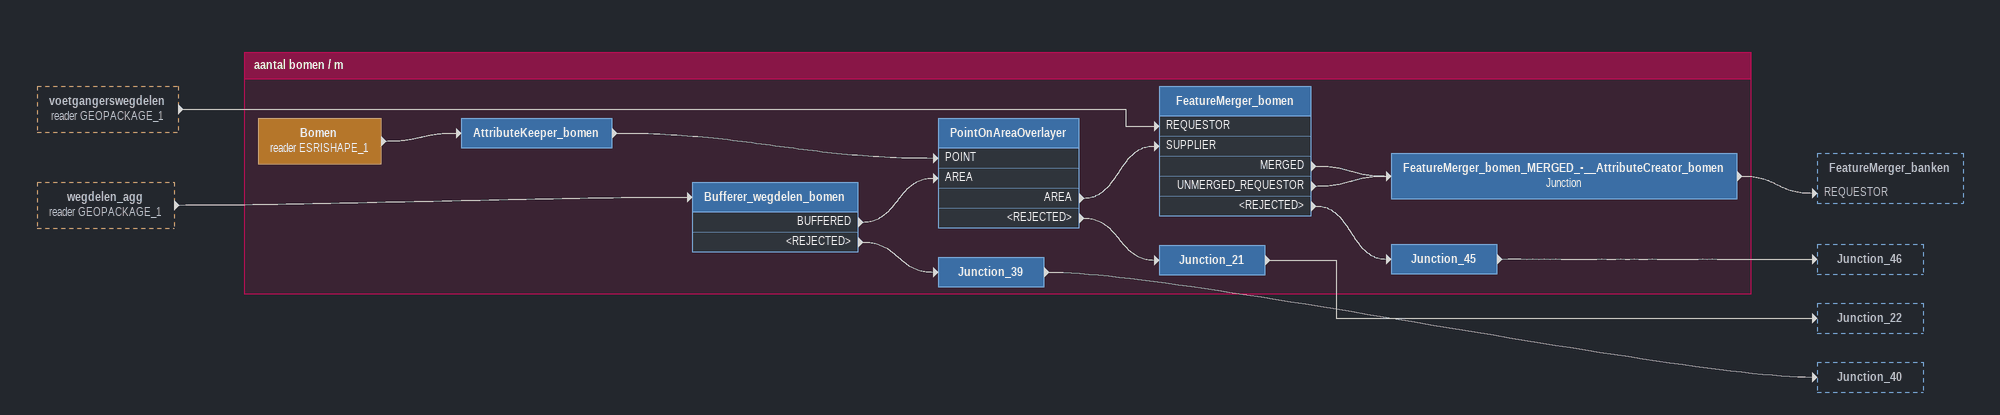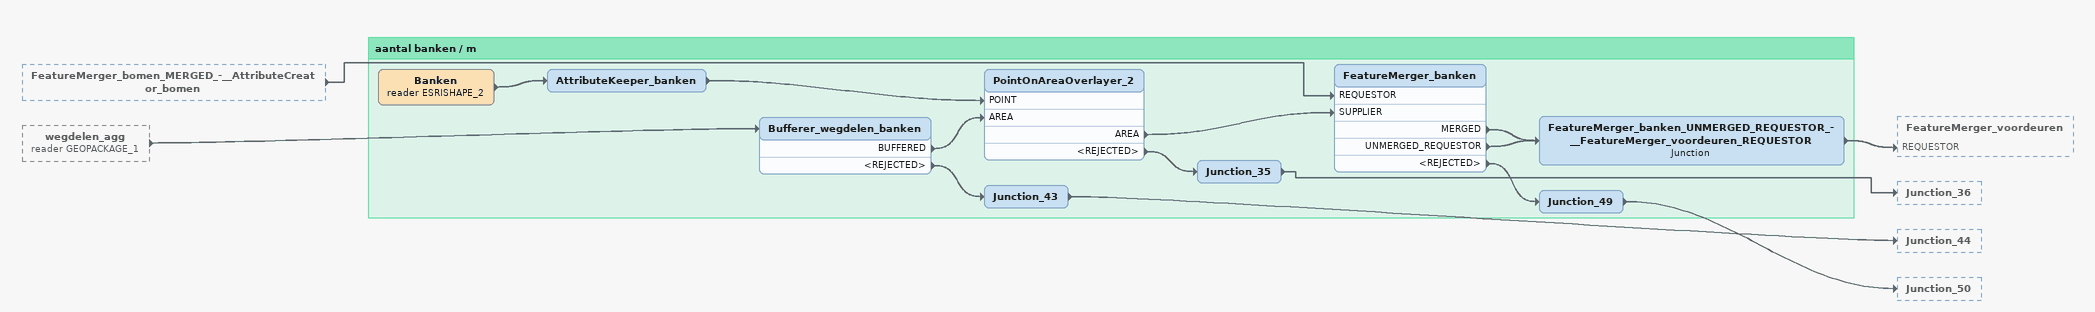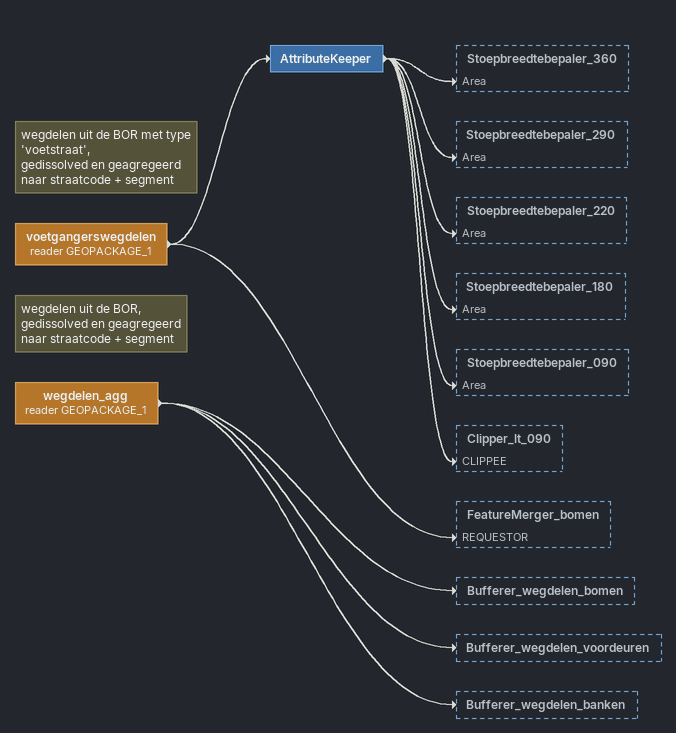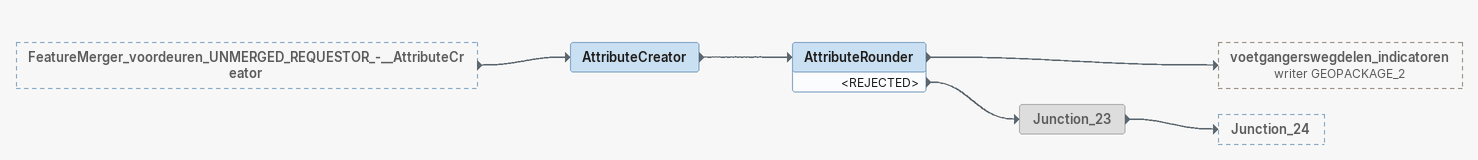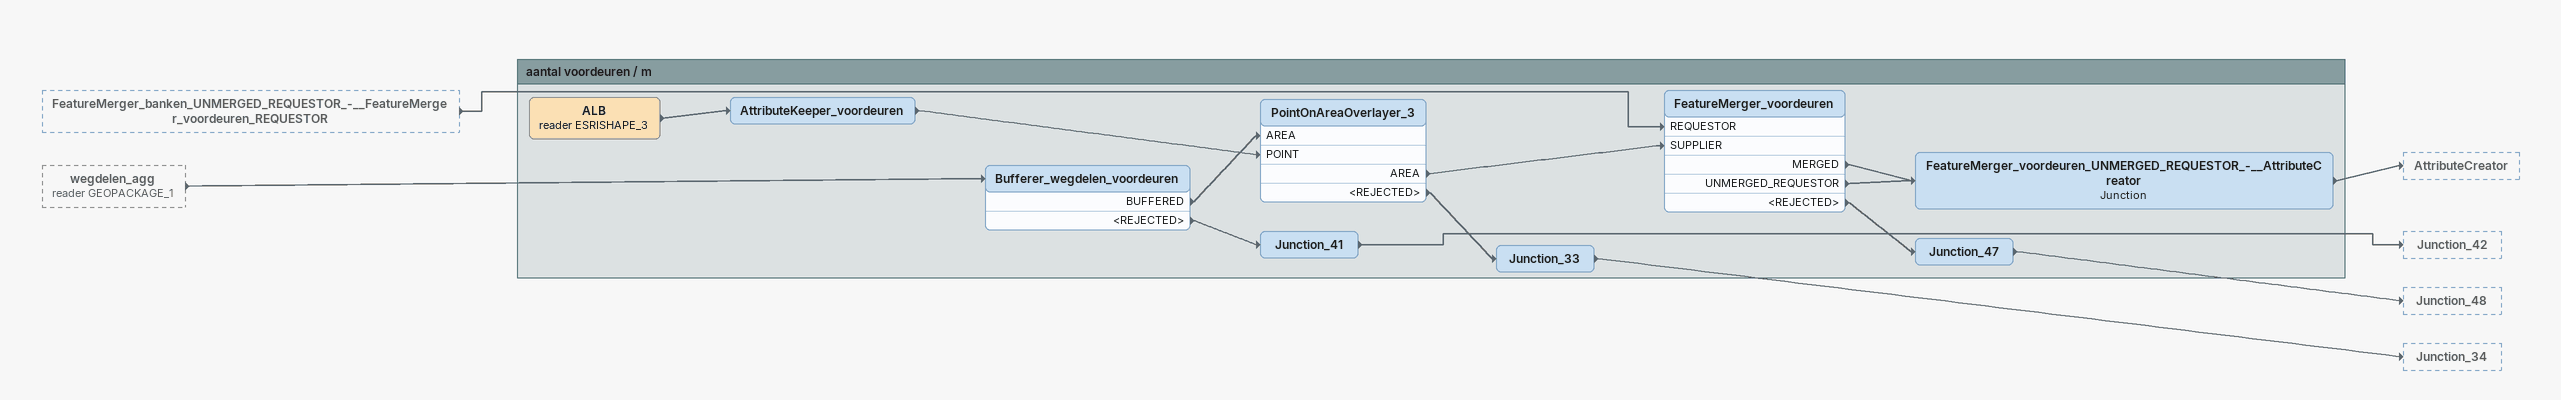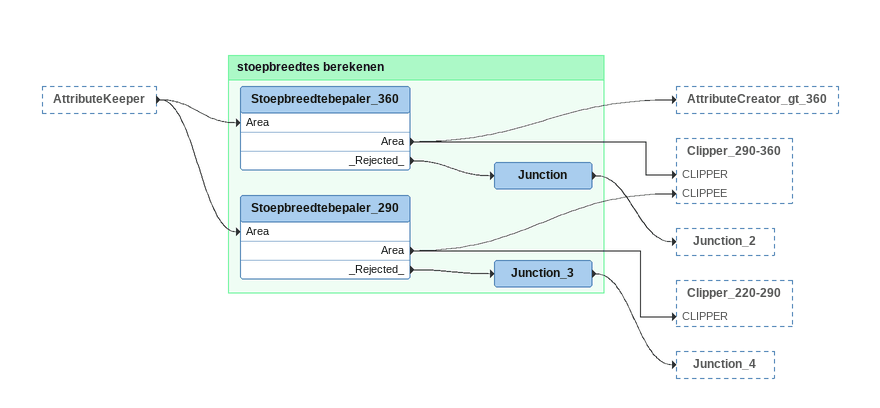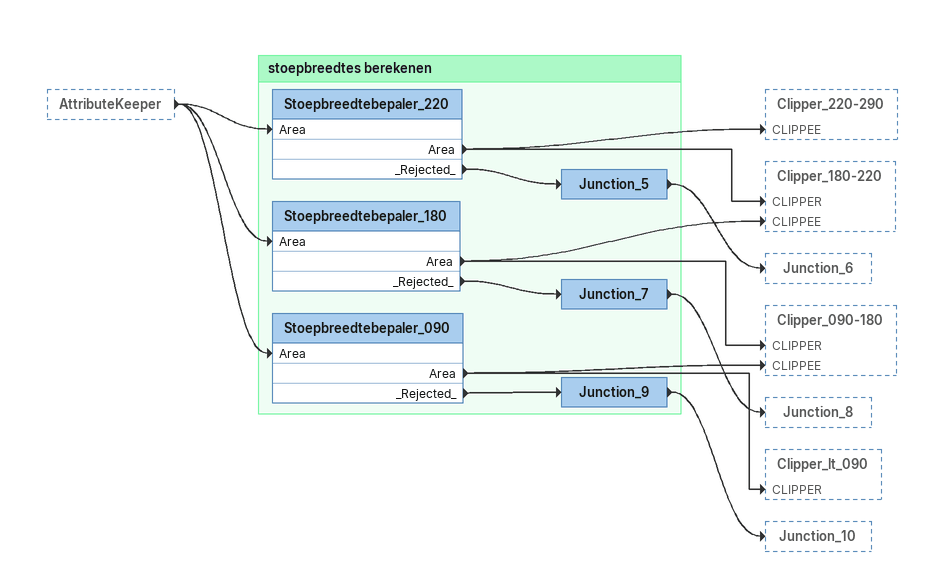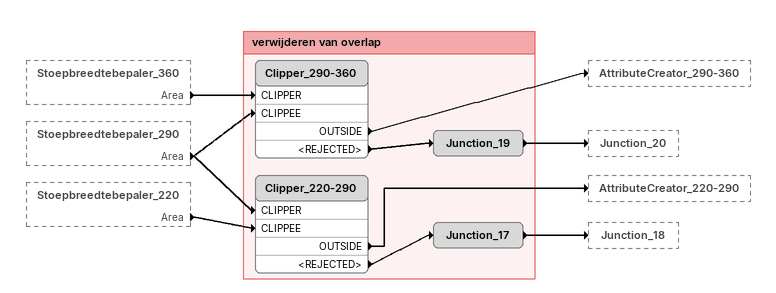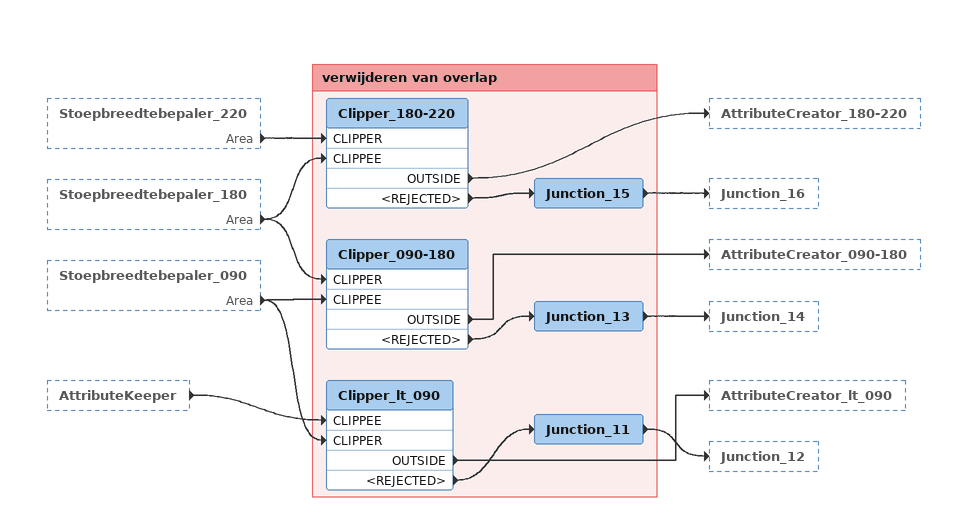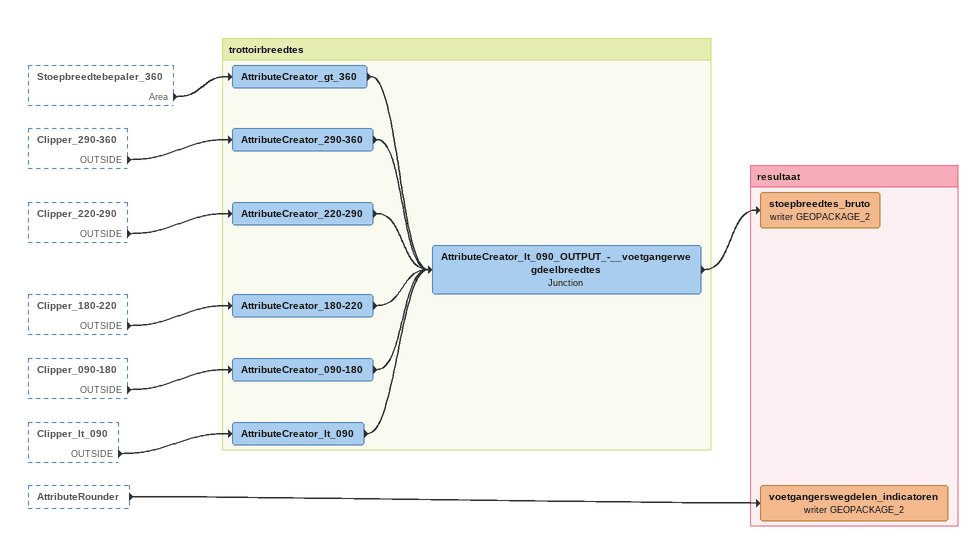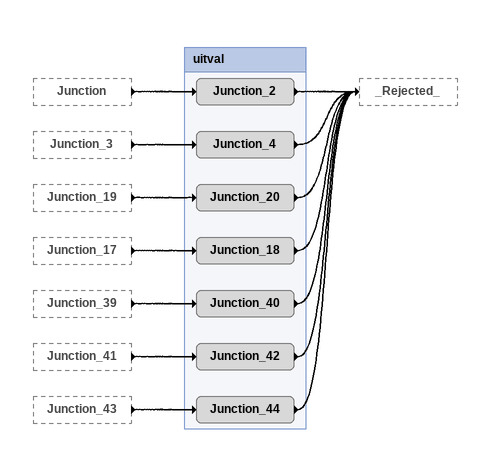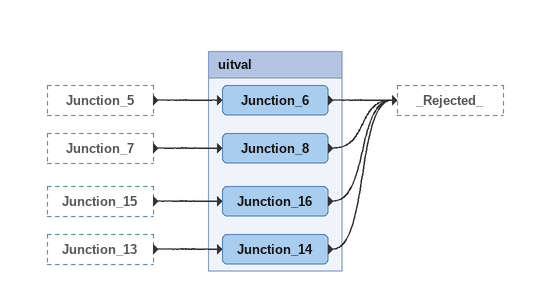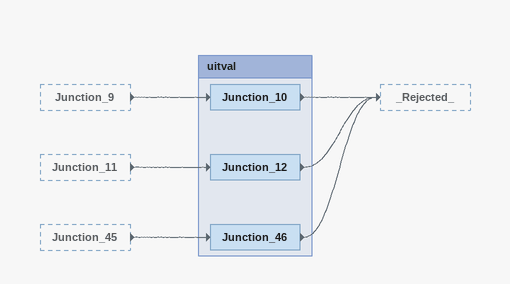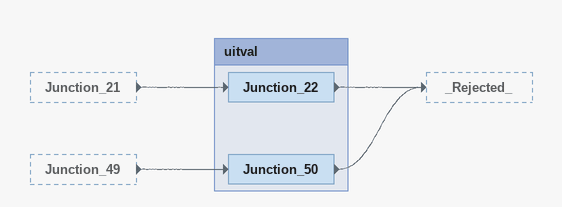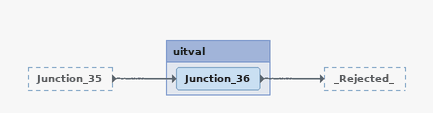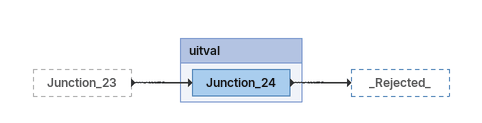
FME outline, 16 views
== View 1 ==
voetgangerswegdelen (reader GEOPACKAGE_1) [outside]
    -> FeatureMerger_bomen [REQUESTOR]
wegdelen_agg (reader GEOPACKAGE_1) [outside]
    -> Bufferer_wegdelen_bomen

Bookmark: aantal bomen / m
Bufferer_wegdelen_bomen
    BUFFERED -> PointOnAreaOverlayer [AREA]
    <REJECTED> -> Junction_39
Junction_39
    -> Junction_40
Bomen (reader ESRISHAPE_1)
    -> AttributeKeeper_bomen
AttributeKeeper_bomen
    -> PointOnAreaOverlayer [POINT]
PointOnAreaOverlayer
    AREA -> FeatureMerger_bomen [SUPPLIER]
    <REJECTED> -> Junction_21
FeatureMerger_bomen
    MERGED -> FeatureMerger_bomen_MERGED_-__AttributeCreator_bomen
    UNMERGED_REQUESTOR -> FeatureMerger_bomen_MERGED_-__AttributeCreator_bomen
    <REJECTED> -> Junction_45
FeatureMerger_bomen_MERGED_-__AttributeCreator_bomen: Junction
    -> FeatureMerger_banken [REQUESTOR]
Junction_45
    -> Junction_46
Junction_21
    -> Junction_22

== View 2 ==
FeatureMerger_bomen_MERGED_-__AttributeCreator_bomen [outside]
    -> FeatureMerger_banken [REQUESTOR]
wegdelen_agg (reader GEOPACKAGE_1) [outside]
    -> Bufferer_wegdelen_banken

Bookmark: aantal banken / m
Bufferer_wegdelen_banken
    BUFFERED -> PointOnAreaOverlayer_2 [AREA]
    <REJECTED> -> Junction_43
Junction_43
    -> Junction_44
Banken (reader ESRISHAPE_2)
    -> AttributeKeeper_banken
AttributeKeeper_banken
    -> PointOnAreaOverlayer_2 [POINT]
PointOnAreaOverlayer_2
    AREA -> FeatureMerger_banken [SUPPLIER]
    <REJECTED> -> Junction_35
FeatureMerger_banken
    MERGED -> FeatureMerger_banken_UNMERGED_REQUESTOR_-__FeatureMerger_voordeuren_REQUESTOR
    UNMERGED_REQUESTOR -> FeatureMerger_banken_UNMERGED_REQUESTOR_-__FeatureMerger_voordeuren_REQUESTOR
    <REJECTED> -> Junction_49
FeatureMerger_banken_UNMERGED_REQUESTOR_-__FeatureMerger_voordeuren_REQUESTOR: Junction
    -> FeatureMerger_voordeuren [REQUESTOR]
Junction_49
    -> Junction_50
Junction_35
    -> Junction_36

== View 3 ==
Note: wegdelen uit de BOR, / gedissolved en geagregeerd / naar straatcode + segment
wegdelen_agg (reader GEOPACKAGE_1)
    -> Bufferer_wegdelen_bomen
    -> Bufferer_wegdelen_voordeuren
    -> Bufferer_wegdelen_banken
Note: wegdelen uit de BOR met type / 'voetstraat', / gedissolved en geagregeerd / naar straatcode + segment
voetgangerswegdelen (reader GEOPACKAGE_1)
    -> AttributeKeeper
    -> FeatureMerger_bomen [REQUESTOR]
AttributeKeeper
    -> Stoepbreedtebepaler_360 [Area]
    -> Stoepbreedtebepaler_290 [Area]
    -> Stoepbreedtebepaler_220 [Area]
    -> Stoepbreedtebepaler_180 [Area]
    -> Stoepbreedtebepaler_090 [Area]
    -> Clipper_lt_090 [CLIPPEE]

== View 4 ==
FeatureMerger_voordeuren_UNMERGED_REQUESTOR_-__AttributeCreator [outside]
    -> AttributeCreator
AttributeCreator
    -> AttributeRounder
AttributeRounder
    -> voetgangerswegdelen_indicatoren (writer GEOPACKAGE_2)
    <REJECTED> -> Junction_23
Junction_23 [off]
    -> Junction_24

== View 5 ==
FeatureMerger_banken_UNMERGED_REQUESTOR_-__FeatureMerger_voordeuren_REQUESTOR [outside]
    -> FeatureMerger_voordeuren [REQUESTOR]
wegdelen_agg (reader GEOPACKAGE_1) [outside]
    -> Bufferer_wegdelen_voordeuren

Bookmark: aantal voordeuren / m
Bufferer_wegdelen_voordeuren
    BUFFERED -> PointOnAreaOverlayer_3 [AREA]
    <REJECTED> -> Junction_41
Junction_41
    -> Junction_42
ALB (reader ESRISHAPE_3)
    -> AttributeKeeper_voordeuren
AttributeKeeper_voordeuren
    -> PointOnAreaOverlayer_3 [POINT]
PointOnAreaOverlayer_3
    AREA -> FeatureMerger_voordeuren [SUPPLIER]
    <REJECTED> -> Junction_33
FeatureMerger_voordeuren
    MERGED -> FeatureMerger_voordeuren_UNMERGED_REQUESTOR_-__AttributeCreator
    UNMERGED_REQUESTOR -> FeatureMerger_voordeuren_UNMERGED_REQUESTOR_-__AttributeCreator
    <REJECTED> -> Junction_47
FeatureMerger_voordeuren_UNMERGED_REQUESTOR_-__AttributeCreator: Junction
    -> AttributeCreator
Junction_47
    -> Junction_48
Junction_33
    -> Junction_34

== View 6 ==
AttributeKeeper [outside]
    -> Stoepbreedtebepaler_360 [Area]
    -> Stoepbreedtebepaler_290 [Area]

Bookmark: stoepbreedtes berekenen
Stoepbreedtebepaler_360
    Area -> AttributeCreator_gt_360
    Area -> Clipper_290-360 [CLIPPER]
    _Rejected_ -> Junction
Junction
    -> Junction_2
Stoepbreedtebepaler_290
    Area -> Clipper_290-360 [CLIPPEE]
    Area -> Clipper_220-290 [CLIPPER]
    _Rejected_ -> Junction_3
Junction_3
    -> Junction_4

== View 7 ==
AttributeKeeper [outside]
    -> Stoepbreedtebepaler_220 [Area]
    -> Stoepbreedtebepaler_180 [Area]
    -> Stoepbreedtebepaler_090 [Area]

Bookmark: stoepbreedtes berekenen
Stoepbreedtebepaler_220
    Area -> Clipper_220-290 [CLIPPEE]
    Area -> Clipper_180-220 [CLIPPER]
    _Rejected_ -> Junction_5
Junction_5
    -> Junction_6
Stoepbreedtebepaler_180
    Area -> Clipper_180-220 [CLIPPEE]
    Area -> Clipper_090-180 [CLIPPER]
    _Rejected_ -> Junction_7
Junction_7
    -> Junction_8
Stoepbreedtebepaler_090
    Area -> Clipper_090-180 [CLIPPEE]
    Area -> Clipper_lt_090 [CLIPPER]
    _Rejected_ -> Junction_9
Junction_9
    -> Junction_10

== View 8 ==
Stoepbreedtebepaler_360 [outside]
    Area -> Clipper_290-360 [CLIPPER]
Stoepbreedtebepaler_290 [outside]
    Area -> Clipper_290-360 [CLIPPEE]
    Area -> Clipper_220-290 [CLIPPER]
Stoepbreedtebepaler_220 [outside]
    Area -> Clipper_220-290 [CLIPPEE]

Bookmark: verwijderen van overlap
Clipper_290-360
    OUTSIDE -> AttributeCreator_290-360
    <REJECTED> -> Junction_19
Junction_19
    -> Junction_20
Clipper_220-290
    OUTSIDE -> AttributeCreator_220-290
    <REJECTED> -> Junction_17
Junction_17
    -> Junction_18

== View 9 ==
Stoepbreedtebepaler_220 [outside]
    Area -> Clipper_180-220 [CLIPPER]
Stoepbreedtebepaler_180 [outside]
    Area -> Clipper_180-220 [CLIPPEE]
    Area -> Clipper_090-180 [CLIPPER]
Stoepbreedtebepaler_090 [outside]
    Area -> Clipper_090-180 [CLIPPEE]
    Area -> Clipper_lt_090 [CLIPPER]
AttributeKeeper [outside]
    -> Clipper_lt_090 [CLIPPEE]

Bookmark: verwijderen van overlap
Clipper_180-220
    OUTSIDE -> AttributeCreator_180-220
    <REJECTED> -> Junction_15
Junction_15
    -> Junction_16
Clipper_090-180
    OUTSIDE -> AttributeCreator_090-180
    <REJECTED> -> Junction_13
Junction_13
    -> Junction_14
Clipper_lt_090
    OUTSIDE -> AttributeCreator_lt_090
    <REJECTED> -> Junction_11
Junction_11
    -> Junction_12

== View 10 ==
Stoepbreedtebepaler_360 [outside]
    Area -> AttributeCreator_gt_360
Clipper_290-360 [outside]
    OUTSIDE -> AttributeCreator_290-360
Clipper_220-290 [outside]
    OUTSIDE -> AttributeCreator_220-290
Clipper_180-220 [outside]
    OUTSIDE -> AttributeCreator_180-220
Clipper_090-180 [outside]
    OUTSIDE -> AttributeCreator_090-180
Clipper_lt_090 [outside]
    OUTSIDE -> AttributeCreator_lt_090
AttributeRounder [outside]
    -> voetgangerswegdelen_indicatoren (writer GEOPACKAGE_2)

Bookmark: trottoirbreedtes
AttributeCreator_gt_360
    -> AttributeCreator_lt_090_OUTPUT_-__voetgangerwegdeelbreedtes
AttributeCreator_290-360
    -> AttributeCreator_lt_090_OUTPUT_-__voetgangerwegdeelbreedtes
AttributeCreator_220-290
    -> AttributeCreator_lt_090_OUTPUT_-__voetgangerwegdeelbreedtes
AttributeCreator_180-220
    -> AttributeCreator_lt_090_OUTPUT_-__voetgangerwegdeelbreedtes
AttributeCreator_090-180
    -> AttributeCreator_lt_090_OUTPUT_-__voetgangerwegdeelbreedtes
AttributeCreator_lt_090
    -> AttributeCreator_lt_090_OUTPUT_-__voetgangerwegdeelbreedtes
AttributeCreator_lt_090_OUTPUT_-__voetgangerwegdeelbreedtes: Junction
    -> stoepbreedtes_bruto (writer GEOPACKAGE_2)

Bookmark: resultaat
stoepbreedtes_bruto (writer GEOPACKAGE_2)
voetgangerswegdelen_indicatoren (writer GEOPACKAGE_2)

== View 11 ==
Junction [outside]
    -> Junction_2
Junction_3 [outside]
    -> Junction_4
Junction_19 [outside]
    -> Junction_20
Junction_17 [outside]
    -> Junction_18
Junction_39 [outside]
    -> Junction_40
Junction_41 [outside]
    -> Junction_42
Junction_43 [outside]
    -> Junction_44

Bookmark: uitval
Junction_40
    -> _Rejected_
Junction_44
    -> _Rejected_
Junction_42
    -> _Rejected_
Junction_2
    -> _Rejected_
Junction_20
    -> _Rejected_
Junction_4
    -> _Rejected_
Junction_18
    -> _Rejected_

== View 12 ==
Junction_5 [outside]
    -> Junction_6
Junction_7 [outside]
    -> Junction_8
Junction_15 [outside]
    -> Junction_16
Junction_13 [outside]
    -> Junction_14

Bookmark: uitval
Junction_6
    -> _Rejected_
Junction_16
    -> _Rejected_
Junction_8
    -> _Rejected_
Junction_14
    -> _Rejected_

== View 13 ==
Junction_9 [outside]
    -> Junction_10
Junction_11 [outside]
    -> Junction_12
Junction_45 [outside]
    -> Junction_46

Bookmark: uitval
Junction_10
    -> _Rejected_
Junction_12
    -> _Rejected_
Junction_46
    -> _Rejected_

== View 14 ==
Junction_21 [outside]
    -> Junction_22
Junction_49 [outside]
    -> Junction_50

Bookmark: uitval
Junction_22
    -> _Rejected_
Junction_50
    -> _Rejected_

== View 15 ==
Junction_35 [outside]
    -> Junction_36

Bookmark: uitval
Junction_36
    -> _Rejected_

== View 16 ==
Junction_23 [outside]
    -> Junction_24

Bookmark: uitval
Junction_24
    -> _Rejected_
